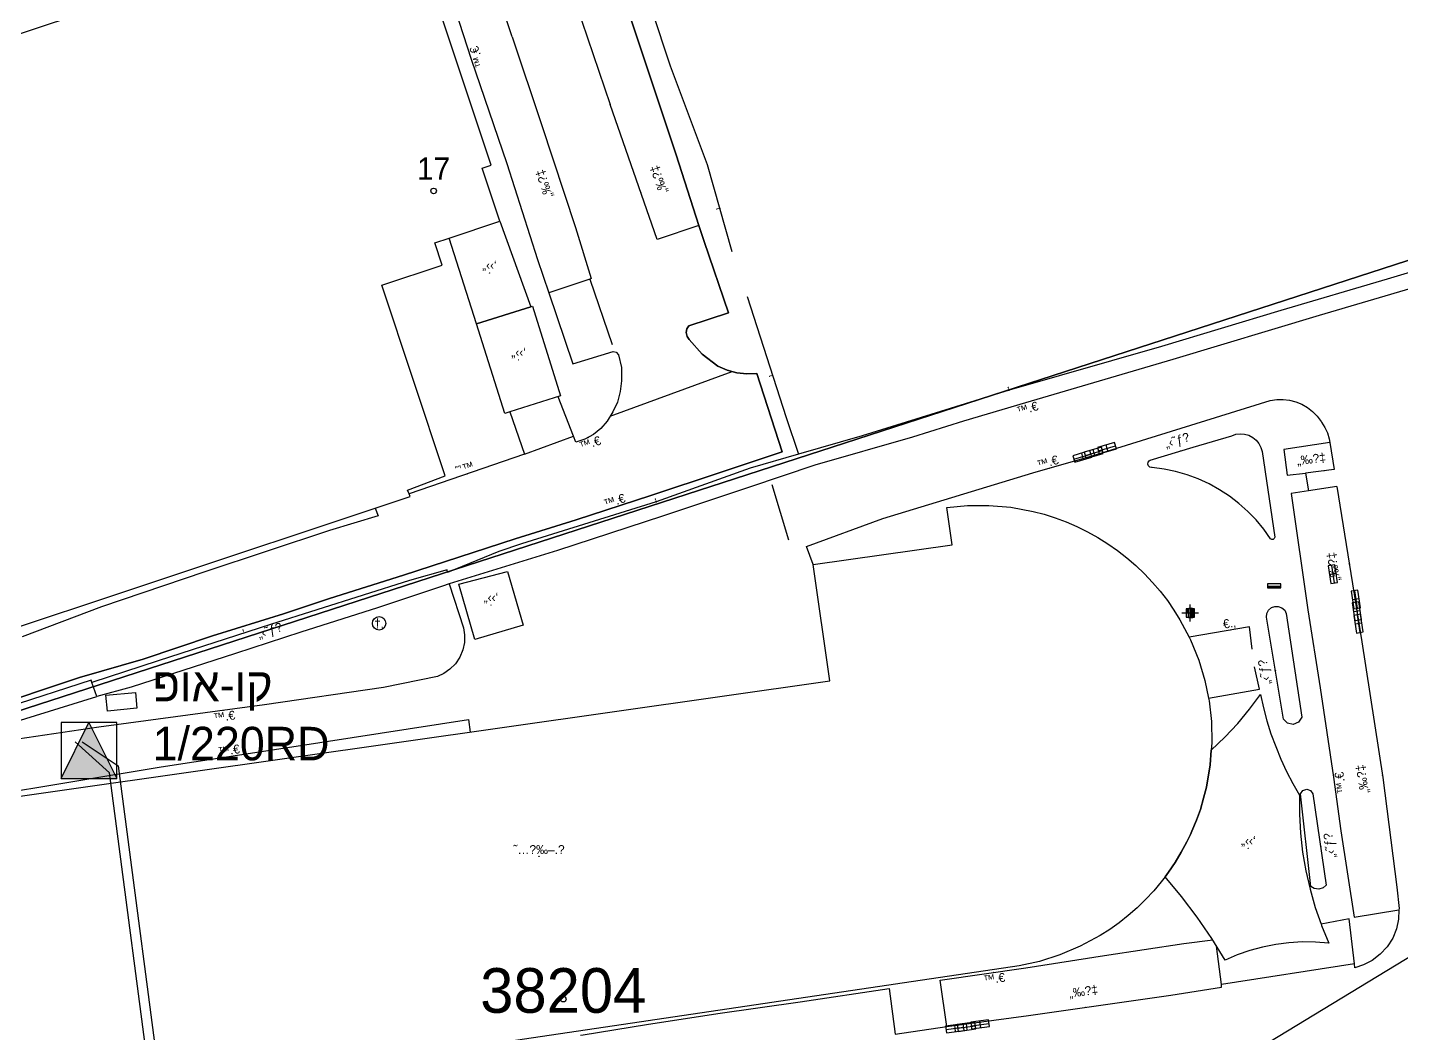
# Model space of a CAD drawing. Header units: metres. Extents: x 218299 to 220222, y 572714 to 574340.
# Drawn here: x 218954.7 to 219077.8, y 572937.4 to 573027.5 of the extents above; entities that cross this region are included whole.
import ezdxf
from ezdxf.enums import TextEntityAlignment as Align

# ---------------------------------------------------------------- set-up
doc = ezdxf.new("R2010")
doc.units = ezdxf.units.M
doc.header["$MEASUREMENT"] = 0
doc.header["$PDMODE"] = 66
doc.header["$PDSIZE"] = 0.75
for name, color, linetype in [('1202', 7, 'Continuous'), ('1601', 44, 'LANDBORDER'), ('1602', 44, 'Continuous'), ('1603', 44, 'Continuous'), ('6081', 1, 'CABLEUNDEXIST03'), ('6211', 7, 'Continuous'), ('A_POINTS', 2, 'Continuous'), ('M2200', 253, 'Continuous'), ('M2201', 253, 'Continuous'), ('M2202', 253, 'Continuous'), ('M2207', 253, 'Continuous'), ('M2401', 7, 'Continuous'), ('M2404', 7, 'Continuous'), ('M2408', 253, 'Continuous'), ('M2430', 253, 'Continuous'), ('M2601', 253, 'Continuous'), ('M2602', 253, 'Continuous'), ('M2612', 253, 'Continuous'), ('M4611', 253, 'Continuous'), ('M4903', 253, 'Continuous'), ('M5145', 253, 'Continuous'), ('M5202', 253, 'Continuous')]:
    doc.layers.add(name, color=color, linetype=linetype)
doc.styles.add('HEBTXT', font='HEBTXT')
doc.styles.add('MAVAT_HEBTXT', font='HEBTXT')
doc.linetypes.add('CABLEUNDEXIST03', pattern='A,3.5,[222,elecad.shx,S=0.01,R=0,X=0,Y=0],1.5', length=5)
doc.linetypes.add('LANDBORDER', pattern='A,6.25,[208,elecad.shx,S=0.02,R=0,X=-0.6,Y=0],12.5,[208,elecad.shx,S=0.02,R=180,X=0.6,Y=0],6.25', length=25)

# ---------------------------------------------------------------- blocks, each defined once
blk = doc.blocks.new('6211')
at = {"color": 0}
blk.add_lwpolyline([(-2.5, -2.5), (0, 2.5), (2.5, -2.5)], dxfattribs=at)
blk.add_lwpolyline([(-2.5, 2.5), (-2.5, -2.5), (2.5, -2.5), (2.5, 2.5)], close=True, dxfattribs=at)
blk.add_solid([(-2.5, -2.5), (2.5, -2.5), (0, 2.5)], dxfattribs=at)
at = {"color": 0, "style": 'HEBTXT'}
for tag, p, height in [('TRN_NAME', (4.56, 3.52), 3), ('TRN_NUM', (4.56, -0.7), 3), ('POWER', (4.56, -3.52), 2), ('TYPE', (4.59, -11.25), 3)]:
    blk.add_attdef(tag, p, '', height=height, dxfattribs=at)
at = {"color": 0, "style": 'HEBTXT', "flags": 1}
blk.add_attdef('MAP_TYPE', (4.56, -7.33), '', height=3, dxfattribs=at)
blk = doc.blocks.new('1601')
at = {"layer": 'A_POINTS'}
blk.add_circle((0, 0), 0.25, dxfattribs=at)
at = {"color": 0, "style": 'HEBTXT'}
blk.add_attdef('LOT_NUM', text='', height=4, dxfattribs=at).set_placement((0, -1.22), align=Align.CENTER)
blk = doc.blocks.new('1603')
at = {"layer": 'A_POINTS'}
blk.add_circle((0, 0), 0.25, dxfattribs=at)
at = {"color": 0, "style": 'HEBTXT'}
blk.add_attdef('PARCEL_NUM', text='', height=2, dxfattribs=at).set_placement((0, 1), align=Align.CENTER)
at = {"color": 0, "style": 'HEBTXT', "flags": 1}
blk.add_attdef('LOT_NUM', text='', height=2, dxfattribs=at).set_placement((0, -2.5), align=Align.CENTER)
blk = doc.blocks.new('M2404')
blk.add_circle((0, 0), 0.025)
at = {"style": 'MAVAT_HEBTXT'}
blk.add_attdef('NAME', text='', height=0.8, dxfattribs=at).set_placement((0, 1.59), align=Align.MIDDLE)
blk = doc.blocks.new('M2408')
blk.add_circle((0, 0), 0.025)
at = {"style": 'MAVAT_HEBTXT'}
blk.add_attdef('NAME', text='', height=0.8, dxfattribs=at).set_placement((0, 1.59), align=Align.MIDDLE)
blk = doc.blocks.new('M2601')
blk.add_circle((0, 0), 0.025)
at = {"style": 'MAVAT_HEBTXT'}
blk.add_attdef('NAME', text='', height=0.8, dxfattribs=at).set_placement((0, 1.59), align=Align.MIDDLE)
blk = doc.blocks.new('M2602')
blk.add_circle((0, 0), 0.025)
at = {"style": 'MAVAT_HEBTXT'}
blk.add_attdef('NAME', text='', height=0.8, dxfattribs=at).set_placement((0, 1.59), align=Align.MIDDLE)
blk = doc.blocks.new('M2612')
blk.add_circle((0, 0), 0.025)
at = {"style": 'MAVAT_HEBTXT'}
blk.add_attdef('NAME', text='', height=0.8, dxfattribs=at).set_placement((0, 1.59), align=Align.MIDDLE)
blk = doc.blocks.new('M2207')
blk.add_circle((0, 0), 0.025)
at = {"style": 'MAVAT_HEBTXT'}
blk.add_attdef('NAME', text='', height=0.8, dxfattribs=at).set_placement((0, 1.59), align=Align.MIDDLE)
blk = doc.blocks.new('M2430')
blk.add_circle((0, 0), 0.025)
at = {"style": 'MAVAT_HEBTXT'}
blk.add_attdef('NAME', text='', height=0.8, dxfattribs=at).set_placement((0, 1.25), align=Align.MIDDLE)
blk = doc.blocks.new('M4611')
for p, q in [((-1.07, 0.55), (-1.07, 0.77)), ((-1, 0.57), (-0.52, 0.57)), ((-0.95, 0.86), (-0.54, 0.86)), ((-0.88, 1), (-0.51, 1)), ((-0.77, 1.07), (-0.5, 1.07)), ((-0.77, 0.25), (-0.5, 0.25)), ((-0.5, 1.07), (-0.5, 1.13)), ((-0.5, -1.5), (-0.5, 1.06)), ((-0.2, 1.43), (0.44, 1.43)), ((-0.04, 1.28), (-0.04, -1.47)), ((0.41, 1.29), (0.41, -1.46)), ((0.64, -1.47), (0.64, 1.16)), ((0.74, 1.13), (0.74, -1.5)), ((0.74, 1.07), (0.95, 1.07)), ((0.74, 0.25), (0.95, 0.25)), ((1.03, 1), (0.77, 1)), ((1.16, 0.85), (0.78, 0.85)), ((1.2, 0.55), (0.79, 0.55)), ((1.25, 0.55), (1.25, 0.77)), ((0.74, -1.5), (-0.5, -1.5))]:
    blk.add_line(p, q)
for centre, start, end in [((-0.77, 0.77), 90, 180), ((-0.77, 0.55), 180, 270), ((-0.2, 1.13), 90, 180), ((0.44, 1.13), 0, 90), ((0.95, 0.77), 0, 90), ((0.95, 0.55), 270, 0)]:
    blk.add_arc(centre, 0.3, start, end)
blk.add_point((0, 0))
at = {"style": 'MAVAT_HEBTXT', "flags": 1}
for tag, p in [('MARK', (0.08, 2.68)), ('HEIGHT', (0.08, -2.76)), ('DIAMETER', (0.08, -7.89)), ('NAME', (0.08, -5.32))]:
    blk.add_attdef(tag, text='', height=0.8, dxfattribs=at).set_placement(p, align=Align.MIDDLE)
blk = doc.blocks.new('M4903')
blk.add_lwpolyline([(-1.6, -0.59), (1.6, -0.59), (1.6, 0.62), (-1.6, 0.62)], close=True)
for points in [[(-1.57, 0), (1.57, 0)], [(0, 0.62), (0, -0.59)]]:
    blk.add_lwpolyline(points)
at = {"style": 'MAVAT_HEBTXT', "flags": 1}
for tag, p in [('MARK', (0, 1.87)), ('IL', (0, -6.97))]:
    blk.add_attdef(tag, text='', height=0.8, dxfattribs=at).set_placement(p, align=Align.MIDDLE)
at = {"style": 'MAVAT_HEBTXT'}
for tag, p in [('HEIGHT', (0, -1.84)), ('NAME', (0, -4.41))]:
    blk.add_attdef(tag, text='', height=0.8, dxfattribs=at).set_placement(p, align=Align.MIDDLE)
blk = doc.blocks.new('M5202')
blk.add_lwpolyline([(-2, -0.53), (2, -0.53), (2, 0.67), (-2, 0.67)], close=True)
for points in [[(-2, 0), (2, 0)], [(-2, -0.33), (2, -0.33)]]:
    blk.add_lwpolyline(points)
at = {"style": 'MAVAT_HEBTXT', "flags": 1}
for tag, p in [('MARK', (0, 1.92)), ('HEIGHT', (0, -1.78)), ('NAME', (0, -4.35))]:
    blk.add_attdef(tag, text='', height=0.8, dxfattribs=at).set_placement(p, align=Align.MIDDLE)
blk = doc.blocks.new('M5145')
blk.add_circle((0, 0), 1.2)
at = {"style": 'MAVAT_HEBTXT'}
blk.add_text('†‚', height=1.6, dxfattribs=at).set_placement((-0.05, -0.8), align=Align.CENTER)
at = {"style": 'MAVAT_HEBTXT', "flags": 1}
for tag, p in [('MARK', (0, 3)), ('NAME', (0, -5.67))]:
    blk.add_attdef(tag, text='', height=2, dxfattribs=at).set_placement(p, align=Align.MIDDLE)
at = {"style": 'MAVAT_HEBTXT'}
blk.add_attdef('HEIGHT', text='', height=2, dxfattribs=at).set_placement((0, -3.1), align=Align.MIDDLE)
blk = doc.blocks.new('M2202')
blk.add_circle((0, 0), 0.025)
at = {"style": 'MAVAT_HEBTXT'}
blk.add_attdef('NAME', text='', height=0.8, dxfattribs=at).set_placement((0, 1.59), align=Align.MIDDLE)
blk = doc.blocks.new('111')
at = {"layer": 'M2200'}
blk.add_polyline3d([(218988.54, 573038.39, 566.92), (218933.01, 573019.95, 566.83), (218933.01, 573019.95, 566.83), (218933.01, 573019.95, 566.83), (218933.49, 573018.49, 566.83), (218936.83, 573008.46, 566.81), (218937.46, 573006.55, 566.81), (218939.31, 573000.98, 566.8), (218941.16, 572995.41, 566.79), (218948.4, 572973.6, 566.75), (218948.88, 572972.17, 566.74), (218985.88, 572984.46, 566.74), (218989, 572985.49, 566.74), (218988.92, 572985.74, 566.74), (218988.78, 572986.07, 566.74), (218992.13, 572987.35, 563.14), (218986.46, 573004.43, 563.14), (218991.88, 573006.23, 562.96), (218991.21, 573008.23, 566.74), (218992.49, 573008.65, 566.78), (218997.04, 573010.16, 566.92), (218997.04, 573010.16, 566.92), (218995.46, 573014.92, 566.92), (218996.25, 573015.18, 566.92)], close=True, dxfattribs=at)
at = {"layer": 'M2201'}
blk.add_polyline3d([(218949.22, 572957.97, 568.85), (219026.58, 572968.98, 566.92), (219025.1, 572979.41, 566.92), (219025.1, 572979.41, 566.92), (219037.54, 572981.18, 568.9), (219037.06, 572984.51, 563.14), (219038.91, 572984.69, 563.15), (219040.83, 572984.7, 563.15), (219042.79, 572984.54, 563.15), (219044.78, 572984.17, 563.15), (219045.77, 572983.91, 563.15), (219046.76, 572983.6, 563.15), (219047.74, 572983.23, 563.14), (219048.7, 572982.82, 563.14), (219049.65, 572982.35, 563.14), (219050.58, 572981.84, 563.14), (219051.48, 572981.27, 563.13), (219052.35, 572980.66, 563.13), (219053.19, 572980.01, 563.12), (219054, 572979.32, 563.12), (219054.76, 572978.58, 563.11), (219055.49, 572977.81, 563.1), (219056.17, 572977.01, 563.1), (219056.81, 572976.19, 563.09), (219057.4, 572975.33, 563.08), (219057.94, 572974.46, 563.08), (219058.75, 572972.91, 563.06), (219058.88, 572972.67, 563.06), (219059.62, 572970.84, 563.05), (219060.17, 572969.01, 563.03), (219060.49, 572967.43, 563.02), (219060.54, 572967.19, 563.01), (219060.75, 572965.35, 563), (219060.79, 572963.43, 562.98), (219060.74, 572962.78, 562.98), (219060.65, 572961.47, 562.96), (219060.65, 572961.47, 562.96), (219060.31, 572959.47, 562.95), (219060.31, 572959.47, 562.95), (219060.06, 572958.48, 562.94), (219060.06, 572958.48, 562.94), (219059.77, 572957.48, 562.93), (219059.77, 572957.48, 562.93), (219059.42, 572956.5, 562.92), (219059.42, 572956.5, 562.92), (219059.01, 572955.53, 562.91), (219059.01, 572955.53, 562.91), (219058.87, 572955.23, 562.91), (219058.87, 572955.23, 562.91), (219058.56, 572954.57, 562.9), (219058.56, 572954.57, 562.9), (219058.06, 572953.64, 562.89), (219058.06, 572953.64, 562.89), (219057.51, 572952.73, 562.88), (219057.51, 572952.73, 562.88), (219056.91, 572951.85, 562.87), (219056.91, 572951.85, 562.87), (219056.6, 572951.43, 562.87), (219056.27, 572951, 562.87), (219055.59, 572950.19, 562.86), (219054.86, 572949.41, 562.85), (219054.1, 572948.67, 562.84), (219053.31, 572947.98, 562.84), (219052.5, 572947.33, 562.83), (219051.65, 572946.73, 562.82), (219050.79, 572946.18, 562.82), (219049.01, 572945.22, 562.81), (219047.19, 572944.45, 562.8), (219045.37, 572943.87, 562.79), (219043.55, 572943.47, 562.78), (218954.94, 572930.34, 562.78)], dxfattribs=at)
at = {"layer": 'M2207'}
for points in [[(218997.04, 573010.16, 561.2), (218999.82, 573002.49, 561.2), (218994.96, 573000.97, 561.2), (218992.49, 573008.65, 561.2), (218997.04, 573010.16, 561.2)], [(218999.96, 573002.54, 563.23), (219002.48, 572994.51, 563.05), (218997.93, 572993.08, 562.89), (218997.48, 572992.94, 562.87), (218994.96, 573000.97, 563.05), (218994.96, 573000.97, 563.05), (218999.82, 573002.49, 563.23), (218999.96, 573002.54, 563.23)], [(218997.72, 572978.79, 560.53), (218999.13, 572973.97, 560.53), (218994.79, 572972.7, 560.53), (218993.36, 572977.64, 560.53), (218997.72, 572978.79, 560.53)], [(218960.43, 572969.04, 560.71), (218952.89, 572966.6, 560.71), (218953.01, 572966.21, 560.71), (218953.33, 572965.23, 560.71), (218960.94, 572967.59, 560.71), (218960.94, 572967.59, 560.71), (218960.5, 572968.85, 560.71), (218960.43, 572969.04, 560.71)], [(218961.77, 572967.71, 560.8), (218964.4, 572967.96, 560.8), (218964.53, 572966.53, 560.8), (218961.9, 572966.28, 560.8), (218961.77, 572967.71, 560.8)], [(219065.14, 572967.76, 561.97), (219065.41, 572966.58, 562), (219065.72, 572965.41, 562.01), (219066.09, 572964.25, 562.01), (219066.51, 572963.1, 561.99), (219066.97, 572961.98, 561.97), (219067.48, 572960.87, 561.92), (219068.04, 572959.8, 561.86), (219068.64, 572958.75, 561.79), (219068.64, 572957.06, 561.81), (219068.73, 572955.36, 561.81), (219068.92, 572953.66, 561.8), (219069.21, 572951.98, 561.78), (219069.59, 572950.32, 561.76), (219070.06, 572948.68, 561.72), (219070.57, 572947.2, 561.68), (219070.62, 572947.07, 561.67), (219071.26, 572945.51, 561.61), (219070.09, 572945.6, 561.65), (219068.9, 572945.62, 561.67), (219067.7, 572945.54, 561.67), (219066.52, 572945.39, 561.66), (219065.34, 572945.15, 561.63), (219064.19, 572944.84, 561.58), (219063.07, 572944.44, 561.52), (219061.99, 572943.98, 561.45), (219060.79, 572945.93, 562.1), (219059.49, 572947.83, 562.75), (219058.09, 572949.67, 563.37), (219056.6, 572951.43, 563.97), (219056.91, 572951.85, 563.99), (219057.51, 572952.73, 564.03), (219058.06, 572953.64, 564.08), (219058.56, 572954.57, 564.12), (219058.87, 572955.23, 564.16), (219059.01, 572955.53, 564.3), (219059.42, 572956.5, 564.4), (219059.77, 572957.48, 564.45), (219060.06, 572958.48, 564.45), (219060.31, 572959.47, 564.39), (219060.65, 572961.47, 564.29), (219060.74, 572962.78, 564.15), (219061.97, 572963.95, 563.73), (219063.12, 572965.18, 563.22), (219064.18, 572966.46, 562.64)]]:
    blk.add_polyline3d(points, close=True, dxfattribs=at)
at = {"layer": 'M2401'}
for points in [[(218950.72, 572966.39, 557.74), (218959.39, 572969.28, 557.92), (218965.1, 572970.94, 558.1), (218971.3, 572973.03, 558.19), (218977.66, 572974.99, 558.28), (218981.77, 572976.36, 558.28), (218988.41, 572978.46, 558.37), (218998.4, 572981.7, 558.46), (219003.87, 572983.4, 558.46), (219010.57, 572985.6, 558.55), (219016.76, 572987.65, 558.55), (219022.32, 572989.51, 558.55), (219020.04, 572996.53, 558.55), (219019.15, 572996.49, 558.51), (219018.25, 572996.58, 558.49), (219017.38, 572996.82, 558.47), (219016.56, 572997.18, 558.46), (219015.16, 572998.25, 558.46), (219013.99, 572999.57, 558.46), (219013.8, 572999.83, 558.46), (219013.71, 573000.18, 558.46), (219013.78, 573000.53, 558.46), (219013.96, 573000.8, 558.46), (219017.51, 573001.95, 558.55), (219015.33, 573008.34, 558.37), (219014.87, 573009.77, 558.37), (219012.84, 573016.11, 558.37), (219008.4, 573029.36, 558.19)], [(218985.88, 572984.46, 558.28), (218986.14, 572983.76, 558.28), (218981.77, 572982.46, 558.28), (218970.61, 572978.76, 558.19), (218961.36, 572975.63, 558.19), (218954.27, 572972.94, 558.01)], [(218992.3, 573031.41, 558.28), (218994.47, 573024.67, 558.28), (218997.65, 573015.33, 558.46), (219000.4, 573006.73, 558.46), (219001.42, 573003.74, 558.46), (219003.58, 572997.38, 558.46), (219007.17, 572998.5, 558.46), (219007.46, 572998.42, 558.46), (219007.65, 572998.19, 558.46), (219007.92, 572997.05, 558.39), (219007.92, 572995.87, 558.37), (219007.81, 572994.91, 558.37), (219007.56, 572993.96, 558.37), (219007.16, 572993.07, 558.37), (219006.64, 572992.25, 558.37), (219006.09, 572991.6, 558.37), (219005.42, 572991.05, 558.37), (219004.66, 572990.63, 558.37), (219003.84, 572990.37, 558.37), (219003.63, 572990.91, 558.37), (219002.27, 572994.44, 558.37)], [(219083.49, 573005.56, 559.08), (219070.39, 573001.7, 558.67), (219057.29, 572997.77, 558.66), (219044.11, 572993.9, 558.64), (219038.55, 572992.25, 558.64), (219033.98, 572990.83, 558.64), (219025.25, 572988.31, 558.64), (219019.4, 572986.33, 558.55), (219011.61, 572983.75, 558.64), (219002.2, 572980.67, 558.55), (218992.51, 572977.67, 558.64), (218993.77, 572973.73, 558.55), (218993.87, 572973.1, 558.55), (218993.86, 572972.43, 558.55), (218993.72, 572971.76, 558.55), (218993.45, 572971.11, 558.55), (218993.06, 572970.52, 558.55), (218992.57, 572970.03, 558.55), (218992.02, 572969.65, 558.55), (218991.44, 572969.38, 558.55), (218986.62, 572968.4, 558.55), (218975.96, 572966.84, 558.55), (218961.13, 572964.85, 558.19), (218949.83, 572963.16, 558.01)], [(219006.92, 572992.69, 558.23), (219017.85, 572996.69, 558.23)], [(219025.1, 572979.41, 558.46), (219024.51, 572981.02, 558.46), (219031.33, 572983.54, 558.28), (219044.75, 572987.61, 558.46), (219050.07, 572989.14, 558.37), (219066.02, 572994.1, 558.55), (219066.6, 572994.19, 558.56), (219067.18, 572994.2, 558.57), (219067.76, 572994.14, 558.57), (219068.32, 572993.99, 558.57), (219068.86, 572993.77, 558.57), (219069.36, 572993.48, 558.57), (219069.82, 572993.12, 558.57), (219070.22, 572992.7, 558.56), (219070.57, 572992.23, 558.56), (219070.62, 572992.15, 558.55), (219070.92, 572991.69, 558.54), (219071.15, 572991.19, 558.54), (219071.31, 572990.66, 558.54), (219071.37, 572990.33, 558.54), (219067.25, 572989.7, 558.61), (219067.55, 572987.41, 558.58), (219069.19, 572987.6, 558.49), (219069.46, 572986.01, 558.48), (219067.89, 572985.76, 558.57), (219069.4, 572975.34, 558.55), (219070.49, 572968.36, 558.55), (219071.68, 572960.36, 558.64), (219072.34, 572955.55, 558.64), (219073.55, 572947.84, 558.73), (219077.54, 572948.48, 558.73), (219077.51, 572947.64, 558.73), (219077.32, 572946.79, 558.73), (219076.99, 572945.95, 558.73), (219076.5, 572945.17, 558.73), (219075.88, 572944.5, 558.73), (219075.16, 572943.95, 558.73), (219074.38, 572943.55, 558.73), (219073.59, 572943.3, 558.73), (219073.56, 572943.64, 558.73), (219061.67, 572941.81, 558.55), (219061.22, 572945.24, 558.55)], [(218999.25, 572989.29, 558.23), (219003.63, 572990.91, 558.23)], [(218950.9, 572958.21, 558.19), (218950.85, 572958.65, 558.19), (218966.71, 572961.28, 558.55), (218978.4, 572963.08, 558.56), (218994.22, 572965.52, 558.45), (218994.38, 572964.4, 558.46)], [(219004.26, 572937.25, 558.46), (219004.5, 572937.29, 558.46), (219010.16, 572938.21, 558.46), (219016.55, 572939.19, 558.46), (219023.93, 572940.23, 558.46), (219031.91, 572941.45, 558.46), (219032.45, 572937.34, 558.37), (219032.45, 572937.34, 558.37), (219037.07, 572938.04, 558.28), (219037.07, 572938.04, 558.28), (219036.48, 572942.17, 558.46), (219044.15, 572943.3, 558.46), (219051.17, 572944.39, 558.46), (219058.3, 572945.47, 558.46), (219060.87, 572945.8, 558.55)]]:
    blk.add_polyline3d(points, dxfattribs=at)
at = {"layer": 'M2404'}
for points in [[(219008.4, 573029.36, 558.19), (219012.84, 573016.11, 558.37), (219014.87, 573009.77, 558.37), (219015.33, 573008.34, 558.37), (219017.51, 573001.95, 558.55), (219013.96, 573000.8, 558.46), (219013.78, 573000.53, 558.46), (219013.71, 573000.18, 558.46), (219013.8, 572999.83, 558.46), (219013.99, 572999.57, 558.46), (219015.16, 572998.25, 558.46), (219016.56, 572997.18, 558.46), (219017.38, 572996.82, 558.47), (219018.25, 572996.58, 558.49), (219019.15, 572996.49, 558.51), (219020.04, 572996.53, 558.55), (219022.32, 572989.51, 558.55), (219016.76, 572987.65, 558.55), (219010.57, 572985.6, 558.55), (219003.87, 572983.4, 558.46), (218998.4, 572981.7, 558.46), (218988.41, 572978.46, 558.37), (218981.77, 572976.36, 558.28), (218977.66, 572974.99, 558.28), (218971.3, 572973.03, 558.19), (218965.1, 572970.94, 558.1), (218959.39, 572969.28, 557.92), (218950.72, 572966.39, 557.74)], [(218985.88, 572984.46, 558.28), (218986.14, 572983.76, 558.28), (218981.77, 572982.46, 558.28), (218970.61, 572978.76, 558.19), (218961.36, 572975.63, 558.19), (218954.27, 572972.94, 558.01)], [(218992.3, 573031.41, 558.28), (218994.47, 573024.67, 558.28), (218997.65, 573015.33, 558.46), (219000.4, 573006.73, 558.46), (219001.42, 573003.74, 558.46), (219003.58, 572997.38, 558.46), (219007.17, 572998.5, 558.46), (219007.46, 572998.42, 558.46), (219007.65, 572998.19, 558.46), (219007.92, 572997.05, 558.39), (219007.92, 572995.87, 558.37), (219007.81, 572994.91, 558.37), (219007.56, 572993.96, 558.37), (219007.16, 572993.07, 558.37), (219006.64, 572992.25, 558.37), (219006.09, 572991.6, 558.37), (219005.42, 572991.05, 558.37), (219004.66, 572990.63, 558.37), (219003.84, 572990.37, 558.37), (219003.63, 572990.91, 558.37), (219002.27, 572994.44, 558.37)], [(219083.49, 573005.56, 559.08), (219070.39, 573001.7, 558.67), (219057.29, 572997.77, 558.66), (219044.11, 572993.9, 558.64), (219038.55, 572992.25, 558.64), (219033.98, 572990.83, 558.64), (219025.25, 572988.31, 558.64), (219019.4, 572986.33, 558.55), (219011.61, 572983.75, 558.64), (219002.2, 572980.67, 558.55), (218992.51, 572977.67, 558.64), (218993.77, 572973.73, 558.55), (218993.87, 572973.1, 558.55), (218993.86, 572972.43, 558.55), (218993.72, 572971.76, 558.55), (218993.45, 572971.11, 558.55), (218993.06, 572970.52, 558.55), (218992.57, 572970.03, 558.55), (218992.02, 572969.65, 558.55), (218991.44, 572969.38, 558.55), (218986.62, 572968.4, 558.55), (218975.96, 572966.84, 558.55), (218961.13, 572964.85, 558.19), (218949.83, 572963.16, 558.01)], [(219025.1, 572979.41, 558.46), (219024.51, 572981.02, 558.46), (219031.33, 572983.54, 558.28), (219044.75, 572987.61, 558.46), (219050.07, 572989.14, 558.37), (219066.02, 572994.1, 558.55), (219066.6, 572994.19, 558.56), (219067.18, 572994.2, 558.57), (219067.76, 572994.14, 558.57), (219068.32, 572993.99, 558.57), (219068.86, 572993.77, 558.57), (219069.36, 572993.48, 558.57), (219069.82, 572993.12, 558.57), (219070.22, 572992.7, 558.56), (219070.57, 572992.23, 558.56), (219070.62, 572992.15, 558.55), (219070.92, 572991.69, 558.54), (219071.15, 572991.19, 558.54), (219071.31, 572990.66, 558.54), (219071.37, 572990.33, 558.54), (219067.25, 572989.7, 558.61), (219067.55, 572987.41, 558.58), (219069.19, 572987.6, 558.49), (219069.46, 572986.01, 558.48), (219067.89, 572985.76, 558.57), (219069.4, 572975.34, 558.55), (219070.49, 572968.36, 558.55), (219071.68, 572960.36, 558.64), (219072.34, 572955.55, 558.64), (219073.55, 572947.84, 558.73), (219077.54, 572948.48, 558.73), (219077.51, 572947.64, 558.73), (219077.32, 572946.79, 558.73), (219076.99, 572945.95, 558.73), (219076.5, 572945.17, 558.73), (219075.88, 572944.5, 558.73), (219075.16, 572943.95, 558.73), (219074.38, 572943.55, 558.73), (219073.59, 572943.3, 558.73), (219073.56, 572943.64, 558.73), (219061.67, 572941.81, 558.55), (219061.22, 572945.24, 558.55)], [(218950.9, 572958.21, 558.19), (218950.85, 572958.65, 558.19), (218966.71, 572961.28, 558.55), (218978.4, 572963.08, 558.56), (218994.22, 572965.52, 558.45), (218994.38, 572964.4, 558.46)], [(219004.26, 572937.25, 558.46), (219004.5, 572937.29, 558.46), (219010.16, 572938.21, 558.46), (219016.55, 572939.19, 558.46), (219023.93, 572940.23, 558.46), (219031.91, 572941.45, 558.46), (219032.45, 572937.34, 558.37), (219032.45, 572937.34, 558.37), (219037.07, 572938.04, 558.28), (219037.07, 572938.04, 558.28), (219036.48, 572942.17, 558.46), (219044.15, 572943.3, 558.46), (219051.17, 572944.39, 558.46), (219058.3, 572945.47, 558.46), (219060.87, 572945.8, 558.55)]]:
    blk.add_polyline3d(points, dxfattribs=at)
at = {"layer": 'M2408'}
for points in [[(219066.06, 572981.71, 558.48), (219065.44, 572982.58, 558.5), (219064.76, 572983.4, 558.51), (219064.02, 572984.17, 558.52), (219063.22, 572984.88, 558.52), (219062.37, 572985.53, 558.51), (219061.48, 572986.11, 558.51), (219060.55, 572986.63, 558.49), (219059.58, 572987.07, 558.48), (219058.57, 572987.44, 558.46), (219057.55, 572987.74, 558.43), (219056.51, 572987.95, 558.4), (219055.45, 572988.09, 558.36), (219055.38, 572988.1, 558.36), (219055.23, 572988.14, 558.36), (219055.11, 572988.26, 558.36), (219055.06, 572988.41, 558.36), (219055.09, 572988.58, 558.36), (219055.19, 572988.71, 558.36), (219055.28, 572988.76, 558.36), (219059.11, 572989.93, 558.41), (219062.58, 572990.94, 558.5), (219062.95, 572991.07, 558.5), (219063.34, 572991.12, 558.51), (219063.73, 572991.09, 558.52), (219064.11, 572990.99, 558.52), (219064.46, 572990.8, 558.53), (219064.76, 572990.56, 558.53), (219065.01, 572990.25, 558.53), (219065.19, 572989.9, 558.53), (219065.3, 572989.54, 558.53), (219066.42, 572981.85, 558.56), (219066.38, 572981.73, 558.57), (219066.28, 572981.65, 558.56), (219066.16, 572981.64, 558.53), (219066.06, 572981.71, 558.48), (219066.06, 572981.71, 558.48)], [(218992.51, 572977.67, 558.64), (218991.9, 572977.48, 558.64), (218986.09, 572975.54, 558.55), (218979.21, 572973.36, 558.46), (218973.37, 572971.45, 558.37), (218964.02, 572968.43, 558.19), (218960.94, 572967.59, 558.1)], [(219067.46, 572975.02, 558.62), (219068.84, 572965.73, 558.62), (219068.55, 572965.29, 558.62), (219068.07, 572965.09, 558.62), (219067.56, 572965.2, 558.62), (219067.2, 572965.57, 558.62), (219065.69, 572974.69, 558.62), (219065.72, 572975.01, 558.62), (219065.87, 572975.32, 558.62), (219066.13, 572975.55, 558.62), (219066.43, 572975.66, 558.62), (219066.74, 572975.66, 558.62), (219067.06, 572975.54, 558.62), (219067.32, 572975.31, 558.62), (219067.46, 572975.02, 558.62)], [(219069.85, 572958.87, 558.62), (219071.04, 572950.68, 558.62), (219070.75, 572950.44, 558.68), (219070.37, 572950.33, 558.71), (219069.96, 572950.39, 558.73), (219069.65, 572950.58, 558.71), (219068.72, 572958.88, 558.62), (219068.94, 572959.18, 558.62), (219069.29, 572959.29, 558.62), (219069.64, 572959.17, 558.62), (219069.85, 572958.87, 558.62)], [(219073.56, 572943.64, 558.73), (219073.09, 572947.67, 558.73), (219070.57, 572947.2, 558.73)]]:
    blk.add_polyline3d(points, dxfattribs=at)
at = {"layer": 'M2430'}
for points in [[(218997.02, 573048.8, 557.81), (218999.81, 573041.53, 557.99), (219006.92, 573020.6, 558.09)], [(218998.15, 573026.67, 558.18), (218995.1, 573035.85, 558), (218994.22, 573035.59, 558)], [(218998.15, 573026.67, 558.18), (219000.77, 573018.83, 558.18), (219003.81, 573009.6, 558.27), (219005.21, 573005.02, 558.27), (219005.09, 573004.98, 558.27), (219001.42, 573003.74, 558.27)], [(219014.87, 573009.77, 558.18), (219011.12, 573008.53, 558.18), (219006.92, 573020.6, 558.09)], [(219071.37, 572990.33, 558.39), (219071.76, 572987.92, 558.39)], [(219071.76, 572987.92, 558.39), (219069.19, 572987.6, 558.39)], [(219072, 572986.41, 558.39), (219069.46, 572986.01, 558.39)], [(219072, 572986.41, 558.39), (219074.22, 572972.49, 558.36)], [(219074.22, 572972.49, 558.36), (219076.1, 572960.33, 558.54), (219077.35, 572950.51, 558.63), (219077.57, 572948.61, 558.63), (219077.54, 572948.48, 558.63)], [(219037.07, 572938.04, 558.19), (219044.39, 572939.02, 558.19), (219057.12, 572940.84, 558.37), (219061.65, 572941.56, 558.37), (219061.67, 572941.81, 558.37)]]:
    blk.add_polyline3d(points, dxfattribs=at)
at = {"layer": 'M2601'}
for points in [[(219015.63, 573015.21, 559.9), (219012.32, 573024.03, 559.6), (219008.97, 573034.17, 559.63), (219007.03, 573040.25, 559.6), (219001.47, 573057.05, 559.6)], [(219117.87, 573026.79, 561.46), (219120.19, 573017.96, 561.48), (219113.13, 573015.75, 561.36), (219104.54, 573013.13, 561.39), (219095.88, 573010.72, 561.03), (219089.82, 573008.9, 560.76), (219084.56, 573007.39, 560.68), (219076.49, 573004.98, 560.38), (219066.96, 573002.15, 560.38), (219056.3, 572998.95, 560.35), (219042.64, 572995.01, 560.44)], [(219017.83, 573007.4, 559.9), (219015.63, 573015.21, 559.9)], [(219005.09, 573004.98, 559.71), (219007.09, 572999.11, 559.8)], [(219019.17, 573003.42, 559.72), (219022.67, 572992.57, 560.08), (219023.78, 572989.3, 560.26)], [(219042.64, 572995.01, 560.44), (219029.49, 572990.94, 560.62), (219023.78, 572989.3, 560.52), (219019.46, 572988.05, 560.44), (219011.04, 572985.01, 560.44), (218998.97, 572981.27, 560.62), (218996.95, 572980.58, 560.62), (218992.36, 572978.7, 560.62), (218992.33, 572978.92, 560.62), (218988.94, 572977.99, 560.62), (218976.5, 572974.05, 560.08), (218966.45, 572970.79, 560.08), (218960.5, 572968.85, 559.72)], [(219021.38, 572986.58, 559.27), (219022.9, 572981.63, 559.27)]]:
    blk.add_polyline3d(points, dxfattribs=at)
at = {"layer": 'M2602'}
for points in [[(218997.93, 572993.08, 560.8), (218999.25, 572989.29, 560.8), (218999.25, 572989.29, 560.8), (218999.25, 572989.29, 560.8)], [(219064.41, 572971.84, 559.52), (219064.17, 572973.83, 559.52), (219058.75, 572972.91, 559.52)], [(219060.49, 572967.43, 559.52), (219065.05, 572968.24, 559.52), (219064.61, 572970.25, 559.52)]]:
    blk.add_polyline3d(points, dxfattribs=at)
at = {"layer": 'M2612'}
blk.add_polyline3d([(218999.25, 572989.29, 560.53), (218988.92, 572985.74, 560.62)], dxfattribs=at)
at = {"layer": 'M2202'}
ref = blk.add_blockref('M2202', (219000.55, 572953.27), dxfattribs=dict(at, xscale=0.5, yscale=0.5, zscale=0.5))
ref.add_attrib('NAME', '˜…\x81‰–.\x8e', dxfattribs={"layer": '0', "height": 0.8, "style": 'MAVAT_HEBTXT'}).set_placement((219000.55, 572953.89), align=Align.MIDDLE)
at = {"layer": 'M2207'}
ref = blk.add_blockref('M2207', (218996.1, 573005.53), dxfattribs=dict(at, xscale=0.5, yscale=0.5, zscale=0.5))
ref.add_attrib('NAME', '„‹‹‘', dxfattribs={"layer": '0', "height": 0.8, "style": 'MAVAT_HEBTXT'}).set_placement((218996.1, 573006.16), align=Align.MIDDLE)
ref = blk.add_blockref('M2207', (218998.72, 572997.74), dxfattribs=dict(at, xscale=0.5, yscale=0.5, zscale=0.5))
ref.add_attrib('NAME', '„‹‹‘', dxfattribs={"layer": '0', "height": 0.8, "style": 'MAVAT_HEBTXT'}).set_placement((218998.72, 572998.36), align=Align.MIDDLE)
ref = blk.add_blockref('M2207', (218996.24, 572975.77), dxfattribs=dict(at, xscale=0.5, yscale=0.5, zscale=0.5))
ref.add_attrib('NAME', '„‹‹‘', dxfattribs={"layer": '0', "height": 0.8, "style": 'MAVAT_HEBTXT'}).set_placement((218996.24, 572976.4), align=Align.MIDDLE)
ref = blk.add_blockref('M2207', (219064.06, 572953.98), dxfattribs=dict(at, xscale=0.5, yscale=0.5, zscale=0.5))
ref.add_attrib('NAME', '„‹‹‘', dxfattribs={"layer": '0', "height": 0.8, "style": 'MAVAT_HEBTXT'}).set_placement((219064.06, 572954.61), align=Align.MIDDLE)
at = {"layer": 'M2404'}
ref = blk.add_blockref('M2404', (218994.47, 573024.67), dxfattribs=dict(at, xscale=0.5, yscale=0.5, zscale=0.5))
ref.add_attrib('NAME', '™.€', dxfattribs={"layer": '0', "height": 0.8, "rotation": 108.5224, "style": 'MAVAT_HEBTXT'}).set_placement((218994.99, 573024.85), align=Align.MIDDLE)
ref = blk.add_blockref('M2404', (219044.11, 572993.9), dxfattribs=dict(at, xscale=0.5, yscale=0.5, zscale=0.5))
ref.add_attrib('NAME', '™.€', dxfattribs={"layer": '0', "height": 0.8, "rotation": 16.3644, "style": 'MAVAT_HEBTXT'}).set_placement((219044.27, 572993.37), align=Align.MIDDLE)
ref = blk.add_blockref('M2404', (219004.94, 572990.78), dxfattribs=dict(at, xscale=0.5, yscale=0.5, zscale=0.5))
ref.add_attrib('NAME', '™.€', dxfattribs={"layer": '0', "height": 0.8, "rotation": 18.1367, "style": 'MAVAT_HEBTXT'}).set_placement((219005.11, 572990.26), align=Align.MIDDLE)
ref = blk.add_blockref('M2404', (219046.23, 572988.03), dxfattribs=dict(at, xscale=0.5, yscale=0.5, zscale=0.5))
ref.add_attrib('NAME', '™.€', dxfattribs={"layer": '0', "height": 0.8, "rotation": 16.0463, "style": 'MAVAT_HEBTXT'}).set_placement((219046.08, 572988.56), align=Align.MIDDLE)
ref = blk.add_blockref('M2404', (219007.47, 572984.58), dxfattribs=dict(at, xscale=0.5, yscale=0.5, zscale=0.5))
ref.add_attrib('NAME', '™.€', dxfattribs={"layer": '0', "height": 0.8, "rotation": 18.1367, "style": 'MAVAT_HEBTXT'}).set_placement((219007.3, 572985.1), align=Align.MIDDLE)
ref = blk.add_blockref('M2404', (218972.27, 572966.35), dxfattribs=dict(at, xscale=0.5, yscale=0.5, zscale=0.5))
ref.add_attrib('NAME', '™.€', dxfattribs={"layer": '0', "height": 0.8, "rotation": 8.3204, "style": 'MAVAT_HEBTXT'}).set_placement((218972.35, 572965.8), align=Align.MIDDLE)
ref = blk.add_blockref('M2404', (218972.86, 572962.23), dxfattribs=dict(at, xscale=0.5, yscale=0.5, zscale=0.5))
ref.add_attrib('NAME', '™.€', dxfattribs={"layer": '0', "height": 0.8, "rotation": 8.7653, "style": 'MAVAT_HEBTXT'}).set_placement((218972.77, 572962.77), align=Align.MIDDLE)
ref = blk.add_blockref('M2404', (219071.76, 572959.77), dxfattribs=dict(at, xscale=0.5, yscale=0.5, zscale=0.5))
ref.add_attrib('NAME', '™.€', dxfattribs={"layer": '0', "height": 0.8, "rotation": 98.4831, "style": 'MAVAT_HEBTXT'}).set_placement((219072.31, 572959.85), align=Align.MIDDLE)
ref = blk.add_blockref('M2404', (219041.22, 572942.87), dxfattribs=dict(at, xscale=0.5, yscale=0.5, zscale=0.5))
ref.add_attrib('NAME', '™.€', dxfattribs={"layer": '0', "height": 0.8, "rotation": 7.9933, "style": 'MAVAT_HEBTXT'}).set_placement((219041.3, 572942.32), align=Align.MIDDLE)
at = {"layer": 'M2408'}
ref = blk.add_blockref('M2408', (219057.97, 572989.58), dxfattribs=dict(at, xscale=0.5, yscale=0.5, zscale=0.5))
ref.add_attrib('NAME', '„‹˜ƒ\x8e', dxfattribs={"layer": '0', "height": 0.8, "rotation": 17.0399, "style": 'MAVAT_HEBTXT'}).set_placement((219057.71, 572990.44), align=Align.MIDDLE)
ref = blk.add_blockref('M2408', (218976.75, 572972.55), dxfattribs=dict(at, xscale=0.5, yscale=0.5, zscale=0.5))
ref.add_attrib('NAME', '„‹˜ƒ\x8e', dxfattribs={"layer": '0', "height": 0.8, "rotation": 18.1331, "style": 'MAVAT_HEBTXT'}).set_placement((218976.47, 572973.41), align=Align.MIDDLE)
ref = blk.add_blockref('M2408', (219066.48, 572969.93), dxfattribs=dict(at, xscale=0.5, yscale=0.5, zscale=0.5))
ref.add_attrib('NAME', '„‹˜ƒ\x8e', dxfattribs={"layer": '0', "height": 0.8, "rotation": 99.3622, "style": 'MAVAT_HEBTXT'}).set_placement((219065.59, 572969.79), align=Align.MIDDLE)
ref = blk.add_blockref('M2408', (219070.54, 572954.13), dxfattribs=dict(at, xscale=0.5, yscale=0.5, zscale=0.5))
ref.add_attrib('NAME', '„‹˜ƒ\x8e', dxfattribs={"layer": '0', "height": 0.8, "rotation": 98.2487, "style": 'MAVAT_HEBTXT'}).set_placement((219071.43, 572954.26), align=Align.MIDDLE)
at = {"layer": 'M2430'}
ref = blk.add_blockref('M2430', (219009.67, 573012.7), dxfattribs=dict(at, xscale=0.5, yscale=0.5, zscale=0.5))
ref.add_attrib('NAME', '„‰\x90‡', dxfattribs={"layer": '0', "height": 0.8, "rotation": 109.1899, "style": 'MAVAT_HEBTXT'}).set_placement((219011.31, 573013.91), align=Align.MIDDLE)
ref = blk.add_blockref('M2430', (219002.38, 573013.96), dxfattribs=dict(at, xscale=0.5, yscale=0.5, zscale=0.5))
ref.add_attrib('NAME', '„‰\x90‡', dxfattribs={"layer": '0', "height": 0.8, "rotation": 108.2482, "style": 'MAVAT_HEBTXT'}).set_placement((219001.05, 573013.53), align=Align.MIDDLE)
ref = blk.add_blockref('M2430', (219070.89, 572987.81), dxfattribs=dict(at, xscale=0.5, yscale=0.5, zscale=0.5))
ref.add_attrib('NAME', '„‰\x90‡', dxfattribs={"layer": '0', "height": 0.8, "rotation": 7.086, "style": 'MAVAT_HEBTXT'}).set_placement((219069.71, 572988.81), align=Align.MIDDLE)
ref = blk.add_blockref('M2430', (219073.11, 572979.45), dxfattribs=dict(at, xscale=0.5, yscale=0.5, zscale=0.5))
ref.add_attrib('NAME', '„‰\x90‡', dxfattribs={"layer": '0', "height": 0.8, "rotation": 99.0802, "style": 'MAVAT_HEBTXT'}).set_placement((219071.73, 572979.23), align=Align.MIDDLE)
ref = blk.add_blockref('M2430', (219076.07, 572960.51), dxfattribs=dict(at, xscale=0.5, yscale=0.5, zscale=0.5))
ref.add_attrib('NAME', '„‰\x90‡', dxfattribs={"layer": '0', "height": 0.8, "rotation": 98.7765, "style": 'MAVAT_HEBTXT'}).set_placement((219074.32, 572960.21), align=Align.MIDDLE)
ref = blk.add_blockref('M2430', (219049.5, 572939.75), dxfattribs=dict(at, xscale=0.5, yscale=0.5, zscale=0.5))
ref.add_attrib('NAME', '„‰\x90‡', dxfattribs={"layer": '0', "height": 0.8, "rotation": 8.1224, "style": 'MAVAT_HEBTXT'}).set_placement((219049.3, 572941.13), align=Align.MIDDLE)
at = {"layer": 'M2601'}
ref = blk.add_blockref('M2601', (219016.73, 573011.31), dxfattribs=dict(at, xscale=0.5, yscale=0.5, zscale=0.5))
ref.add_attrib('NAME', '‚', dxfattribs={"layer": '0', "height": 0.8, "rotation": 105.733, "style": 'MAVAT_HEBTXT'}).set_placement((219016.2, 573011.16), align=Align.MIDDLE)
ref = blk.add_blockref('M2601', (219021.45, 572996.35), dxfattribs=dict(at, xscale=0.5, yscale=0.5, zscale=0.5))
ref.add_attrib('NAME', '‚', dxfattribs={"layer": '0', "height": 0.8, "rotation": 107.862, "style": 'MAVAT_HEBTXT'}).set_placement((219020.93, 572996.18), align=Align.MIDDLE)
ref = blk.add_blockref('M2601', (219042.64, 572995.01), dxfattribs=dict(at, xscale=0.5, yscale=0.5, zscale=0.5))
ref.add_attrib('NAME', '‚', dxfattribs={"layer": '0', "height": 0.8, "rotation": 17.1956, "style": 'MAVAT_HEBTXT'}).set_placement((219042.47, 572995.53), align=Align.MIDDLE)
ref = blk.add_blockref('M2601', (219011.04, 572985.01), dxfattribs=dict(at, xscale=0.5, yscale=0.5, zscale=0.5))
ref.add_attrib('NAME', '‚', dxfattribs={"layer": '0', "height": 0.8, "rotation": 17.2122, "style": 'MAVAT_HEBTXT'}).set_placement((219010.88, 572985.53), align=Align.MIDDLE)
ref = blk.add_blockref('M2601', (218974.12, 572973.28), dxfattribs=dict(at, xscale=0.5, yscale=0.5, zscale=0.5))
ref.add_attrib('NAME', '‚', dxfattribs={"layer": '0', "height": 0.8, "rotation": 17.9731, "style": 'MAVAT_HEBTXT'}).set_placement((218973.95, 572973.81), align=Align.MIDDLE)
at = {"layer": 'M2602'}
ref = blk.add_blockref('M2602', (219062.45, 572973.54), dxfattribs=dict(at, xscale=0.5, yscale=0.5, zscale=0.5))
ref.add_attrib('NAME', '€.‚', dxfattribs={"layer": '0', "height": 0.8, "rotation": 9.6226, "style": 'MAVAT_HEBTXT'}).set_placement((219062.36, 572974.08), align=Align.MIDDLE)
at = {"layer": 'M2612'}
ref = blk.add_blockref('M2612', (218994.09, 572987.52), dxfattribs=dict(at, xscale=0.5, yscale=0.5, zscale=0.5))
ref.add_attrib('NAME', '˜’™', dxfattribs={"layer": '0', "height": 0.8, "rotation": 18.9542, "style": 'MAVAT_HEBTXT'}).set_placement((218993.91, 572988.04), align=Align.MIDDLE)
at = {"layer": 'M4611', "xscale": 0.3, "yscale": 0.3, "zscale": 0.3}
blk.add_blockref('M4611', (219058.86, 572975.07, 558.75), dxfattribs=at)
at = {"layer": 'M4903'}
for p, xscale, yscale, zscale, rotation in [((219051.4, 572989.82, 558.24), 0.5, 0.5, 0.5, 16.49667335782278), ((219049.2, 572989.08, 558.22), 0.4999999999999995, 0.4999999999999995, 0.4999999999999995, 16.80098157287213), ((219050.22, 572989.4, 558.22), 0.5, 0.5, 0.5, 16.49667335782278), ((219071.62, 572978.55, 558.33), 0.5, 0.5, 0.5, 278.5731738402642), ((219073.68, 572976.29, 558.33), 0.5, 0.5, 0.5, 278.5731738402642), ((219073.77, 572975.23, 558.33), 0.5, 0.5, 0.5, 278.5731738402642), ((219073.92, 572974.11, 558.33), 0.4999999999999993, 0.4999999999999993, 0.4999999999999993, 279.0173713237713), ((219037.78, 572937.87, 558.17), 0.4999999999999996, 0.4999999999999996, 0.4999999999999996, 7.707017766685275), ((219038.83, 572938, 558.17), 0.4999999999999998, 0.4999999999999998, 0.4999999999999998, 7.573173840264199), ((219040.04, 572938.21, 558.17), 0.4999999999999998, 0.4999999999999998, 0.4999999999999998, 7.573173840264199)]:
    blk.add_blockref('M4903', p, dxfattribs=dict(at, xscale=xscale, yscale=yscale, zscale=zscale, rotation=rotation))
at = {"layer": 'M5145', "xscale": 0.5, "yscale": 0.5, "zscale": 0.5}
blk.add_blockref('M5145', (218986.23, 572974.14, 558.55), dxfattribs=at)
at = {"layer": 'M5202', "xscale": 0.3, "yscale": 0.3, "zscale": 0.3}
blk.add_blockref('M5202', (219066.38, 572977.48, 558.58), dxfattribs=at)

msp = doc.modelspace()

# ---------------------------------------------------------------- linework, layer by layer
at = {"layer": '1202'}
msp.add_lwpolyline([(218730.1009, 572733.03), (220100.1099, 573563.7586), (219682.2886, 574252.8152), (218312.2795, 573422.0866)], close=True, dxfattribs=at)
at = {"layer": '1602'}
msp.add_lwpolyline([(218879.4, 572920.69), (218877.61, 572931.98), (218890.81, 572945.16), (218879.97, 573016.99), (219093.4, 573087.46), (219114.6, 573032.79), (219119.77, 573019.75), (219104.59, 573015.16), (218937.09, 572960.83), (218893.38, 572914.69), (218892.204, 572922.603)], close=True, dxfattribs=at)
msp.add_lwpolyline([(218911.8672, 572842.9238), (218882.11, 572838.53), (218875.58, 572881.88), (218885, 572883.3), (218881.75, 572904.86), (218894.553, 572906.776), (218893.38, 572914.69), (218937.09, 572960.83), (219104.59, 573015.16), (219119.77, 573019.75), (219121.96, 573014.22), (219128.46, 572992.18), (219132.34, 572980.26), (219133.3199, 572977.1723)], dxfattribs=at)
at = {"layer": '6081'}
for points in [[(218959.6262, 572963.5215), (218962.8674, 572961.3728), (218967.1283, 572928.8276), (218912.73, 572922.9085), (218845.7729, 572913.0721), (218791.2363, 572904.1888), (218792.8765, 572893.8189), (218795.5596, 572876.5565), (218798.5289, 572856.8014), (218801.2002, 572837.6874), (218798.78, 572826.793), (218795.518, 572823.274), (218791.941, 572820.464), (218786.995, 572818.4734), (218777.713, 572816.826), (218765.783, 572815.118), (218749.708, 572812.544), (218737.734, 572810.77), (218717.665, 572807.781), (218698.507, 572804.879), (218687.548, 572803.2296)], [(218788.6605, 572909.8352), (218788.8425, 572910.4045), (218790.3735, 572911.0054), (218791.3259, 572905.0123), (218845.6412, 572913.9221), (218912.6209, 572923.7618), (218966.1613, 572929.5876), (218962.0813, 572960.7515), (218959.0162, 572963.5215)]]:
    msp.add_lwpolyline(points, dxfattribs=at)

# ---------------------------------------------------------------- block references
msp.add_blockref('111', (0, 0))
at = {"layer": '1601'}
msp.add_blockref('1601', (219002.7148, 572940.4832), dxfattribs=at).add_auto_attribs({'LOT_NUM': '38204'})
at = {"layer": '1603'}
msp.add_blockref('1603', (218991.1051, 573012.8698), dxfattribs=at).add_auto_attribs({'PARCEL_NUM': '17'})
at = {"layer": '6211'}
ref = msp.add_blockref('6211', (218960.2412, 572962.7515), dxfattribs=at)
ref.add_attrib('TRN_NAME', 'פוא-וק', (218965.9454, 572967.1512), dxfattribs={"layer": '0', "color": 0, "height": 3, "style": 'HEBTXT'})
ref.add_attrib('TRN_NUM', '1/220RD', (218965.9454, 572961.8744), dxfattribs={"layer": '0', "color": 0, "height": 3, "style": 'HEBTXT'})

doc.saveas('drawing.dxf')
